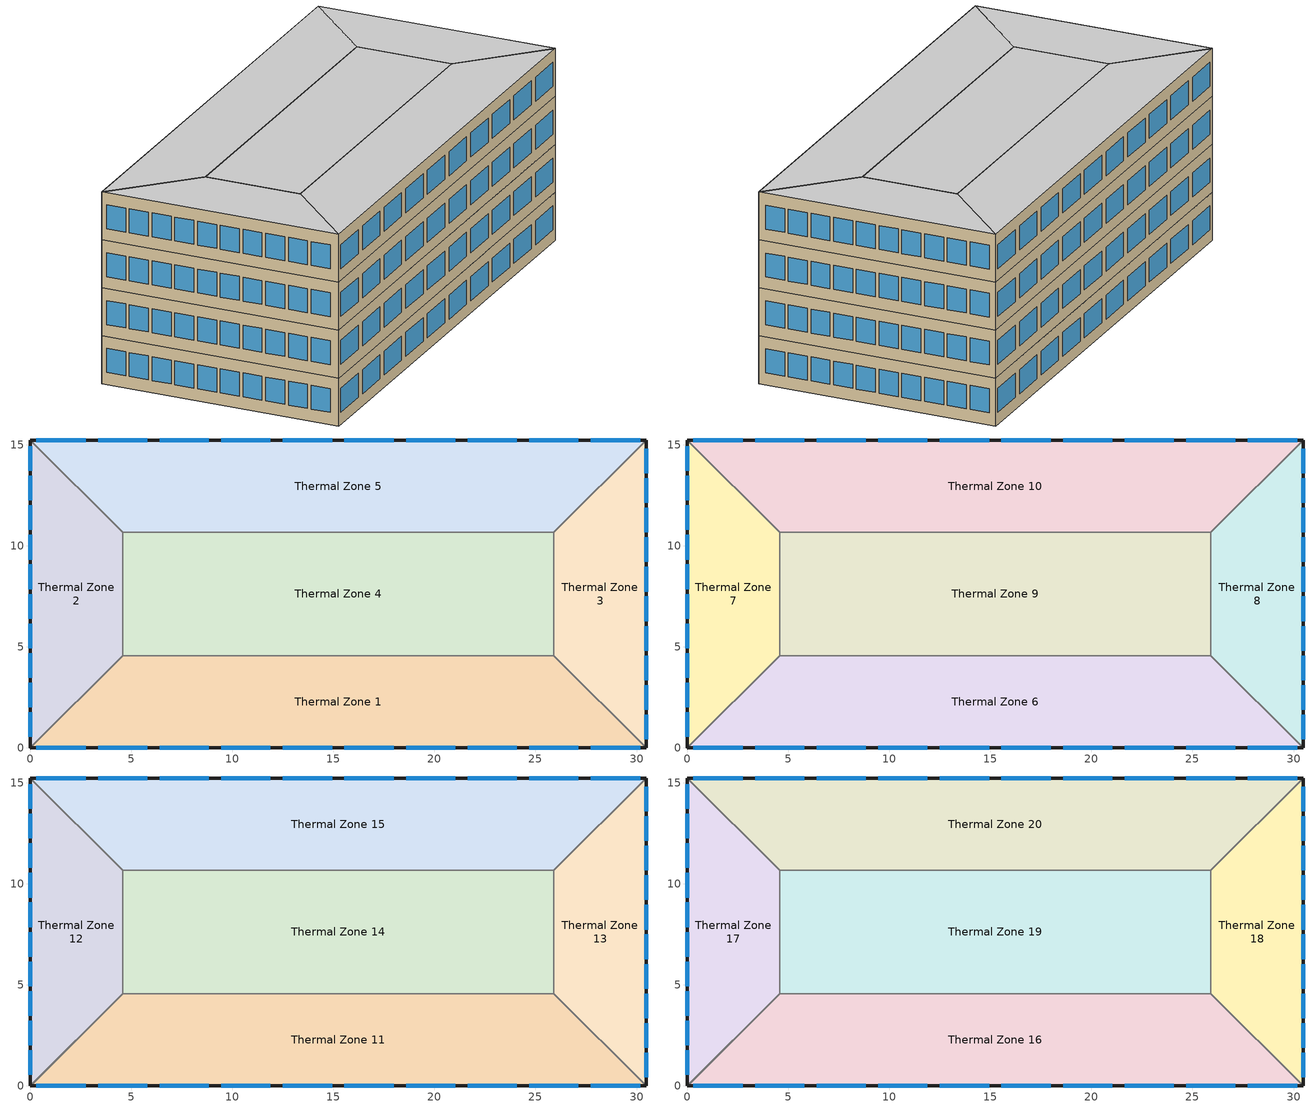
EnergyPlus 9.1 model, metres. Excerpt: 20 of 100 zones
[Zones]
Thermal Zone 1
 floor ground (ExtSlabCarpet 4in ClimateZone 1-8): 25.91,4.57 30.48,0 0,0 4.57,4.57 z0
 wall outside (ASHRAE 90.1-2010 ExtWall Mass ClimateZone 5): 0,0 30.48,0 z0:3.05
 wall to Thermal Zone 2 (Interior Wall): 4.57,4.57 0,0 z0:3.05
 wall to Thermal Zone 4 (Interior Wall): 25.91,4.57 4.57,4.57 z0:3.05
 wall to Thermal Zone 3 (Interior Wall): 30.48,0 25.91,4.57 z0:3.05
 window (ASHRAE 90.1-2010 ExtWindow Metal ClimateZone 4-6): 6.4,0 8.84,0 / 27.74,0 30.18,0 / 0.3,0 2.74,0 / 21.64,0 24.08,0 / 3.35,0 5.79,0 / 18.59,0 21.03,0 / 24.69,0 27.13,0 / 15.54,0 17.98,0 / 12.5,0 14.94,0 / 9.45,0 11.89,0 z0.76:2.29
Thermal Zone 2
 floor ground (ExtSlabCarpet 4in ClimateZone 1-8): 0,15.24 4.57,10.67 4.57,4.57 0,0 z0
 wall outside (ASHRAE 90.1-2010 ExtWall Mass ClimateZone 5): 0,15.24 0,0 z0:3.05
 wall to Thermal Zone 5 (Interior Wall): 4.57,10.67 0,15.24 z0:3.05
 wall to Thermal Zone 4 (Interior Wall): 4.57,4.57 4.57,10.67 z0:3.05
 window (ASHRAE 90.1-2010 ExtWindow Metal ClimateZone 4-6): 0,13.47 0,12.25 / 0,3.23 0,2.01 / 0,14.94 0,13.72 / 0,7.62 0,6.4 / 0,4.69 0,3.47 / 0,9.08 0,7.86 / 0,10.55 0,9.33 / 0,1.77 0,0.55 / 0,12.01 0,10.79 / 0,6.16 0,4.94 z0.76:2.29
Thermal Zone 3
 floor ground (ExtSlabCarpet 4in ClimateZone 1-8): 30.48,15.24 30.48,0 25.91,4.57 25.91,10.67 z0
 wall outside (ASHRAE 90.1-2010 ExtWall Mass ClimateZone 5): 30.48,0 30.48,15.24 z0:3.05
 wall to Thermal Zone 4 (Interior Wall): 25.91,10.67 25.91,4.57 z0:3.05
 wall to Thermal Zone 5 (Interior Wall): 30.48,15.24 25.91,10.67 z0:3.05
 window (ASHRAE 90.1-2010 ExtWindow Metal ClimateZone 4-6): 30.48,6.28 30.48,7.5 / 30.48,3.35 30.48,4.57 / 30.48,7.74 30.48,8.96 / 30.48,9.2 30.48,10.42 / 30.48,1.89 30.48,3.11 / 30.48,0.43 30.48,1.65 / 30.48,13.59 30.48,14.81 / 30.48,10.67 30.48,11.89 / 30.48,12.13 30.48,13.35 / 30.48,4.82 30.48,6.04 z0.76:2.29
Thermal Zone 4
 floor ground (ExtSlabCarpet 4in ClimateZone 1-8): 25.91,10.67 25.91,4.57 4.57,4.57 4.57,10.67 z0
 wall to Thermal Zone 5 (Interior Wall): 25.91,10.67 4.57,10.67 z0:3.05
Thermal Zone 5
 floor ground (ExtSlabCarpet 4in ClimateZone 1-8): 30.48,15.24 25.91,10.67 4.57,10.67 0,15.24 z0
 wall outside (ASHRAE 90.1-2010 ExtWall Mass ClimateZone 5): 30.48,15.24 0,15.24 z0:3.05
 window (ASHRAE 90.1-2010 ExtWindow Metal ClimateZone 4-6): 2.74,15.24 0.3,15.24 / 21.03,15.24 18.59,15.24 / 27.13,15.24 24.69,15.24 / 17.98,15.24 15.54,15.24 / 30.18,15.24 27.74,15.24 / 14.94,15.24 12.5,15.24 / 24.08,15.24 21.64,15.24 / 5.79,15.24 3.35,15.24 / 11.89,15.24 9.45,15.24 / 8.84,15.24 6.4,15.24 z0.76:2.29
Thermal Zone 10
 floor to Thermal Zone 5 (Interior Floor): 30.48,15.24 25.91,10.67 4.57,10.67 0,15.24 z3.05
 wall outside (ASHRAE 90.1-2010 ExtWall Mass ClimateZone 5): 30.48,15.24 0,15.24 z3.05:6.1
 wall to Thermal Zone 8 (Interior Wall): 25.91,10.67 30.48,15.24 z3.05:6.1
 wall to Thermal Zone 9 (Interior Wall): 4.57,10.67 25.91,10.67 z3.05:6.1
 wall to Thermal Zone 7 (Interior Wall): 0,15.24 4.57,10.67 z3.05:6.1
 window (ASHRAE 90.1-2010 ExtWindow Metal ClimateZone 4-6): 21.03,15.24 18.59,15.24 / 24.08,15.24 21.64,15.24 / 11.89,15.24 9.45,15.24 / 27.13,15.24 24.69,15.24 / 14.94,15.24 12.5,15.24 / 30.18,15.24 27.74,15.24 / 2.74,15.24 0.3,15.24 / 8.84,15.24 6.4,15.24 / 5.79,15.24 3.35,15.24 / 17.98,15.24 15.54,15.24 z3.81:5.33
Thermal Zone 6
 floor to Thermal Zone 1 (Interior Floor): 25.91,4.57 30.48,0 0,0 4.57,4.57 z3.05
 wall outside (ASHRAE 90.1-2010 ExtWall Mass ClimateZone 5): 0,0 30.48,0 z3.05:6.1
 wall to Thermal Zone 7 (Interior Wall): 4.57,4.57 0,0 z3.05:6.1
 wall to Thermal Zone 9 (Interior Wall): 25.91,4.57 4.57,4.57 z3.05:6.1
 wall to Thermal Zone 8 (Interior Wall): 30.48,0 25.91,4.57 z3.05:6.1
 window (ASHRAE 90.1-2010 ExtWindow Metal ClimateZone 4-6): 9.45,0 11.89,0 / 6.4,0 8.84,0 / 12.5,0 14.94,0 / 27.74,0 30.18,0 / 18.59,0 21.03,0 / 24.69,0 27.13,0 / 15.54,0 17.98,0 / 0.3,0 2.74,0 / 3.35,0 5.79,0 / 21.64,0 24.08,0 z3.81:5.33
Thermal Zone 7
 floor to Thermal Zone 2 (Interior Floor): 0,15.24 4.57,10.67 4.57,4.57 0,0 z3.05
 wall outside (ASHRAE 90.1-2010 ExtWall Mass ClimateZone 5): 0,15.24 0,0 z3.05:6.1
 wall to Thermal Zone 9 (Interior Wall): 4.57,4.57 4.57,10.67 z3.05:6.1
 window (ASHRAE 90.1-2010 ExtWindow Metal ClimateZone 4-6): 0,1.77 0,0.55 / 0,3.23 0,2.01 / 0,12.01 0,10.79 / 0,13.47 0,12.25 / 0,4.69 0,3.47 / 0,14.94 0,13.72 / 0,6.16 0,4.94 / 0,9.08 0,7.86 / 0,10.55 0,9.33 / 0,7.62 0,6.4 z3.81:5.33
Thermal Zone 8
 floor to Thermal Zone 3 (Interior Floor): 30.48,15.24 30.48,0 25.91,4.57 25.91,10.67 z3.05
 wall outside (ASHRAE 90.1-2010 ExtWall Mass ClimateZone 5): 30.48,0 30.48,15.24 z3.05:6.1
 wall to Thermal Zone 9 (Interior Wall): 25.91,10.67 25.91,4.57 z3.05:6.1
 window (ASHRAE 90.1-2010 ExtWindow Metal ClimateZone 4-6): 30.48,10.67 30.48,11.89 / 30.48,9.2 30.48,10.42 / 30.48,7.74 30.48,8.96 / 30.48,6.28 30.48,7.5 / 30.48,4.82 30.48,6.04 / 30.48,3.35 30.48,4.57 / 30.48,1.89 30.48,3.11 / 30.48,13.59 30.48,14.81 / 30.48,0.43 30.48,1.65 / 30.48,12.13 30.48,13.35 z3.81:5.33
Thermal Zone 9
 floor to Thermal Zone 4 (Interior Floor): 25.91,10.67 25.91,4.57 4.57,4.57 4.57,10.67 z3.05
Thermal Zone 11
 floor to Thermal Zone 6 (Interior Floor): 25.91,4.57 30.48,0 0,0 4.57,4.57 z6.1
 wall outside (ASHRAE 90.1-2010 ExtWall Mass ClimateZone 5): 0,0 30.48,0 z6.1:9.14
 wall to Thermal Zone 12 (Interior Wall): 4.57,4.57 0,0 z6.1:9.14
 wall to Thermal Zone 14 (Interior Wall): 25.91,4.57 4.57,4.57 z6.1:9.14
 wall to Thermal Zone 13 (Interior Wall): 30.48,0 25.91,4.57 z6.1:9.14
 window (ASHRAE 90.1-2010 ExtWindow Metal ClimateZone 4-6): 15.54,0 17.98,0 / 6.4,0 8.84,0 / 0.3,0 2.74,0 / 21.64,0 24.08,0 / 9.45,0 11.89,0 / 12.5,0 14.94,0 / 27.74,0 30.18,0 / 18.59,0 21.03,0 / 3.35,0 5.79,0 / 24.69,0 27.13,0 z6.86:8.38
Thermal Zone 12
 floor to Thermal Zone 7 (Interior Floor): 0,15.24 4.57,10.67 4.57,4.57 0,0 z6.1
 wall outside (ASHRAE 90.1-2010 ExtWall Mass ClimateZone 5): 0,15.24 0,0 z6.1:9.14
 wall to Thermal Zone 14 (Interior Wall): 4.57,4.57 4.57,10.67 z6.1:9.14
 wall to Thermal Zone 15 (Interior Wall): 4.57,10.67 0,15.24 z6.1:9.14
 window (ASHRAE 90.1-2010 ExtWindow Metal ClimateZone 4-6): 0,7.62 0,6.4 / 0,12.01 0,10.79 / 0,4.69 0,3.47 / 0,13.47 0,12.25 / 0,9.08 0,7.86 / 0,14.94 0,13.72 / 0,10.55 0,9.33 / 0,6.16 0,4.94 / 0,3.23 0,2.01 / 0,1.77 0,0.55 z6.86:8.38
Thermal Zone 13
 floor to Thermal Zone 8 (Interior Floor): 30.48,15.24 30.48,0 25.91,4.57 25.91,10.67 z6.1
 wall outside (ASHRAE 90.1-2010 ExtWall Mass ClimateZone 5): 30.48,0 30.48,15.24 z6.1:9.14
 wall to Thermal Zone 14 (Interior Wall): 25.91,10.67 25.91,4.57 z6.1:9.14
 wall to Thermal Zone 15 (Interior Wall): 30.48,15.24 25.91,10.67 z6.1:9.14
 window (ASHRAE 90.1-2010 ExtWindow Metal ClimateZone 4-6): 30.48,9.2 30.48,10.42 / 30.48,10.67 30.48,11.89 / 30.48,4.82 30.48,6.04 / 30.48,6.28 30.48,7.5 / 30.48,7.74 30.48,8.96 / 30.48,3.35 30.48,4.57 / 30.48,0.43 30.48,1.65 / 30.48,12.13 30.48,13.35 / 30.48,13.59 30.48,14.81 / 30.48,1.89 30.48,3.11 z6.86:8.38
Thermal Zone 14
 floor to Thermal Zone 9 (Interior Floor): 25.91,10.67 25.91,4.57 4.57,4.57 4.57,10.67 z6.1
 wall to Thermal Zone 15 (Interior Wall): 25.91,10.67 4.57,10.67 z6.1:9.14
Thermal Zone 15
 floor to Thermal Zone 10 (Interior Floor): 30.48,15.24 25.91,10.67 4.57,10.67 0,15.24 z6.1
 wall outside (ASHRAE 90.1-2010 ExtWall Mass ClimateZone 5): 30.48,15.24 0,15.24 z6.1:9.14
 window (ASHRAE 90.1-2010 ExtWindow Metal ClimateZone 4-6): 21.03,15.24 18.59,15.24 / 5.79,15.24 3.35,15.24 / 27.13,15.24 24.69,15.24 / 14.94,15.24 12.5,15.24 / 2.74,15.24 0.3,15.24 / 8.84,15.24 6.4,15.24 / 17.98,15.24 15.54,15.24 / 24.08,15.24 21.64,15.24 / 11.89,15.24 9.45,15.24 / 30.18,15.24 27.74,15.24 z6.86:8.38
Thermal Zone 16
 floor to Thermal Zone 11 (Interior Floor): 25.91,4.57 30.48,0 0,0 4.57,4.57 z9.14
 wall outside (ASHRAE 90.1-2010 ExtWall Mass ClimateZone 5): 0,0 30.48,0 z9.14:12.19
 wall to Thermal Zone 17 (Interior Wall): 4.57,4.57 0,0 z9.14:12.19
 wall to Thermal Zone 19 (Interior Wall): 25.91,4.57 4.57,4.57 z9.14:12.19
 wall to Thermal Zone 18 (Interior Wall): 30.48,0 25.91,4.57 z9.14:12.19
 window (ASHRAE 90.1-2010 ExtWindow Metal ClimateZone 4-6): 27.74,0 30.18,0 / 15.54,0 17.98,0 / 21.64,0 24.08,0 / 0.3,0 2.74,0 / 18.59,0 21.03,0 / 6.4,0 8.84,0 / 24.69,0 27.13,0 / 9.45,0 11.89,0 / 12.5,0 14.94,0 / 3.35,0 5.79,0 z9.91:11.43
 ceiling to Thermal Zone 21 (Interior Ceiling): 30.48,0 25.91,4.57 4.57,4.57 0,0 z12.19
Thermal Zone 17
 floor to Thermal Zone 12 (Interior Floor): 0,15.24 4.57,10.67 4.57,4.57 0,0 z9.14
 wall outside (ASHRAE 90.1-2010 ExtWall Mass ClimateZone 5): 0,15.24 0,0 z9.14:12.19
 wall to Thermal Zone 20 (Interior Wall): 4.57,10.67 0,15.24 z9.14:12.19
 wall to Thermal Zone 19 (Interior Wall): 4.57,4.57 4.57,10.67 z9.14:12.19
 window (ASHRAE 90.1-2010 ExtWindow Metal ClimateZone 4-6): 0,6.16 0,4.94 / 0,3.23 0,2.01 / 0,1.77 0,0.55 / 0,10.55 0,9.33 / 0,7.62 0,6.4 / 0,14.94 0,13.72 / 0,9.08 0,7.86 / 0,12.01 0,10.79 / 0,13.47 0,12.25 / 0,4.69 0,3.47 z9.91:11.43
 ceiling to Thermal Zone 22 (Interior Ceiling): 0,0 4.57,4.57 4.57,10.67 0,15.24 z12.19
Thermal Zone 18
 floor to Thermal Zone 13 (Interior Floor): 30.48,15.24 30.48,0 25.91,4.57 25.91,10.67 z9.14
 wall outside (ASHRAE 90.1-2010 ExtWall Mass ClimateZone 5): 30.48,0 30.48,15.24 z9.14:12.19
 wall to Thermal Zone 19 (Interior Wall): 25.91,10.67 25.91,4.57 z9.14:12.19
 wall to Thermal Zone 20 (Interior Wall): 30.48,15.24 25.91,10.67 z9.14:12.19
 window (ASHRAE 90.1-2010 ExtWindow Metal ClimateZone 4-6): 30.48,3.35 30.48,4.57 / 30.48,0.43 30.48,1.65 / 30.48,12.13 30.48,13.35 / 30.48,13.59 30.48,14.81 / 30.48,6.28 30.48,7.5 / 30.48,7.74 30.48,8.96 / 30.48,1.89 30.48,3.11 / 30.48,4.82 30.48,6.04 / 30.48,9.2 30.48,10.42 / 30.48,10.67 30.48,11.89 z9.91:11.43
 ceiling to Thermal Zone 23 (Interior Ceiling): 30.48,0 30.48,15.24 25.91,10.67 25.91,4.57 z12.19
Thermal Zone 19
 floor to Thermal Zone 14 (Interior Floor): 25.91,10.67 25.91,4.57 4.57,4.57 4.57,10.67 z9.14
 wall to Thermal Zone 20 (Interior Wall): 25.91,10.67 4.57,10.67 z9.14:12.19
 ceiling to Thermal Zone 24 (Interior Ceiling): 25.91,4.57 25.91,10.67 4.57,10.67 4.57,4.57 z12.19
Thermal Zone 20
 floor to Thermal Zone 15 (Interior Floor): 30.48,15.24 25.91,10.67 4.57,10.67 0,15.24 z9.14
 wall outside (ASHRAE 90.1-2010 ExtWall Mass ClimateZone 5): 30.48,15.24 0,15.24 z9.14:12.19
 window (ASHRAE 90.1-2010 ExtWindow Metal ClimateZone 4-6): 2.74,15.24 0.3,15.24 / 14.94,15.24 12.5,15.24 / 27.13,15.24 24.69,15.24 / 17.98,15.24 15.54,15.24 / 21.03,15.24 18.59,15.24 / 30.18,15.24 27.74,15.24 / 5.79,15.24 3.35,15.24 / 11.89,15.24 9.45,15.24 / 8.84,15.24 6.4,15.24 / 24.08,15.24 21.64,15.24 z9.91:11.43
 ceiling to Thermal Zone 25 (Interior Ceiling): 25.91,10.67 30.48,15.24 0,15.24 4.57,10.67 z12.19
[Building]
Building 1: Solar Distribution=FullExteriorWithReflections
[Site:Location]
Chicago Ohare Intl Ap: Latitude {deg}=41.98; Longitude {deg}=-87.92; Time Zone {hr}=-6; Elevation {m}=201
[Material] Thermal Absorptance=0.9
Name | Roughness | Thickness {m} | Conductivity {W/m-K} | Density {kg/m3} | Specific Heat {J/kg-K} | Solar Absorptance | Visible Absorptance
1/2IN Gypsum | Smooth | 0.0127 | 0.16 | 784.9 | 830 | 0.4 | 0.4
1IN Stucco | Smooth | 0.0253 | 0.6918 | 1858 | 837 | 0.92 | 0.92
8IN CONCRETE HW RefBldg | Rough | 0.2032 | 1.311 | 2240 | 836.8 | 0.7 | 0.7
F16 Acoustic tile | MediumSmooth | 0.0191 | 0.06 | 368 | 590 | 0.3 | 0.3
G01a 19mm gypsum board | MediumSmooth | 0.019 | 0.16 | 800 | 1090 | 0.4 | 0.4
M11 100mm lightweight concrete | MediumRough | 0.1016 | 0.53 | 1280 | 840 | 0.5 | 0.5
Mass Wall Insulation R-8.72 IP | MediumRough | 0.075271 | 0.049 | 265 | 836.8 | 0.7 | 0.7
MAT-CC05 4 HW CONCRETE | Rough | 0.1016 | 1.311 | 2240 | 836.8 | 0.85 | 0.85
[Material:AirGap]
Name | Thermal Resistance {m2-K/W}
F04 Wall air space resistance | 0.15
F05 Ceiling air space resistance | 0.18
[Material:NoMass]
CP02 CARPET PAD: Roughness=Smooth; Thermal Resistance {m2-K/W}=0.1; Thermal Absorptance=0.9; Solar Absorptance=0.8; Visible Absorptance=0.8
[WindowMaterial:SimpleGlazingSystem]
Fixed Window 3.12/0.40/0.31: U-Factor {W/m2-K}=3.12304; Solar Heat Gain Coefficient=0.4; Visible Transmittance=0.31
[Construction]
ASHRAE 90.1-2010 ExtWall Mass ClimateZone 5: 1IN Stucco, 8IN CONCRETE HW RefBldg, Mass Wall Insulation R-8.72 IP, 1/2IN Gypsum
ASHRAE 90.1-2010 ExtWindow Metal ClimateZone 4-6: Fixed Window 3.12/0.40/0.31
ExtSlabCarpet 4in ClimateZone 1-8: MAT-CC05 4 HW CONCRETE, CP02 CARPET PAD
Interior Ceiling: M11 100mm lightweight concrete, F05 Ceiling air space resistance, F16 Acoustic tile
Interior Floor: F16 Acoustic tile, F05 Ceiling air space resistance, M11 100mm lightweight concrete
Interior Wall: G01a 19mm gypsum board, F04 Wall air space resistance, G01a 19mm gypsum board
[ShadingProperty:Reflectance] Diffuse Solar Reflectance of Unglazed Part of Shading Surface=0.08; Diffuse Visible Reflectance of Unglazed Part of Shading Surface=0.08; Fraction of Shading Surface That Is Glazed=0
Name | Shading Surface
 | Shading Surface 10
 | Shading Surface 11
 | Shading Surface 12
 | Shading Surface 2
 | Shading Surface 3
 | Shading Surface 4
 | Shading Surface 5
 | Shading Surface 6
 | Shading Surface 7
 | Shading Surface 8
[Zone]
Thermal Zone 1; Thermal Zone 10; Thermal Zone 11; Thermal Zone 12; Thermal Zone 13; Thermal Zone 14; Thermal Zone 15; Thermal Zone 16; Thermal Zone 17; Thermal Zone 18; Thermal Zone 19; Thermal Zone 2; Thermal Zone 20; Thermal Zone 3; Thermal Zone 4; Thermal Zone 5; Thermal Zone 6; Thermal Zone 7; Thermal Zone 8; Thermal Zone 9
